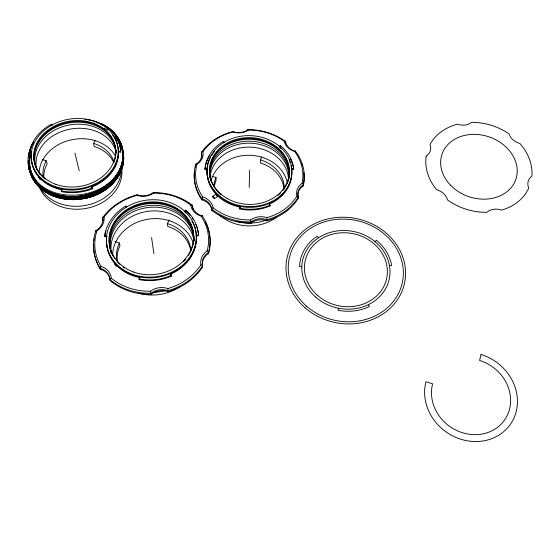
<?xml version="1.0" encoding="UTF-8"?>
<svg xmlns="http://www.w3.org/2000/svg" width="560" height="560" viewBox="0 0 560 560"><rect width="100%" height="100%" fill="white"/><g stroke="black" fill="none" stroke-linecap="round" stroke-linejoin="round"><path stroke-width="0.84" d="M239.771 208.999L240.261 206.409L239.771 208.999A44.499 37.233 2.1 0 0 270.102 205.926L269.136 203.497L270.102 205.926M201.439 152.362A1.477 0.826 13.1 0 1 202.93 151.774A53.683 44.968 2.1 0 1 232.883 131.978A15.274 12.376 1.9 0 0 248.486 130.011A53.683 44.968 2.1 0 1 284.256 141.274A15.302 12.558 6.1 0 0 294.63 151.459A53.683 44.968 2.1 0 1 302.113 183.323A15.778 13.37 7.3 0 0 296.905 196.189A53.683 44.968 2.1 0 1 266.959 217.63L266.938 218.386M249.2 187.453L249.599 170.359M295.47 151.123A1.449 0.427 -55.6 0 1 295.484 151.263A55.048 46.13 2.1 0 1 303.338 184.779L303.219 185.92A14.301 12.131 7.3 0 0 298.228 198.275A54.95 46.081 2 0 1 266.819 220.815A14.714 12.761 2.4 0 0 251.132 223.055L250.628 220.017A16.233 14.063 2.4 0 1 266.959 217.63M295.456 151.291A13.895 11.41 6.1 0 1 285.495 141.512A55.048 46.13 2.1 0 0 247.926 129.682L247.94 129.549M232.883 131.978L232.946 131.572A55.048 46.13 2.1 0 0 201.474 152.362A14.301 11.767 -2.2 0 1 195.734 164.367A55.048 46.13 2.1 0 0 201.796 198.73L201.859 199.864A14.721 12.537 -3.1 0 1 211.799 210.35A54.95 46.081 2 0 0 251.132 223.055M261.765 156.835L260.491 159.943L260.365 162.974A35.056 29.645 1.8 0 1 283.99 189.301M266.903 219.177L266.889 219.541M266.819 220.815L266.875 219.709A55.048 46.13 2.1 0 0 298.347 197.148A14.329 12.145 7.3 0 1 303.338 184.779A1.477 0.714 36.2 0 0 302.113 183.351M102.599 217.658A1.575 0.756 14.6 0 1 104.034 217.119A57.043 48.895 -8 0 1 136.969 195.356A16.191 13.426 -6.1 0 0 153.594 193.109A57.043 48.895 -8 0 1 190.771 205.128A16.149 13.699 -2 0 0 201.145 216.153A57.043 48.895 -8 0 1 207.193 250.838A16.667 14.637 -2.8 0 0 200.907 264.922A57.043 48.895 -8 0 1 167.888 288.568L167.979 291.732A15.673 13.895 -10.9 0 0 151.214 294.301A58.373 50.092 -8.1 0 1 110.271 280.686A15.778 13.559 -14.7 0 0 100.366 269.304A58.373 50.092 -8.1 0 1 93.723 244.594M280.315 146.321L280.371 145.523L279.398 146.335M291.487 169.295L291.557 168.511L293.678 168.378L293.608 169.162L291.487 169.295A42.35 35.427 2.1 0 1 269.094 204.253M136.969 195.363L137.081 194.691M298.228 198.275L298.347 197.148A1.491 0.756 9 0 0 296.905 196.224M338.464 308.224L338.065 310.268A46.557 41.09 11.9 0 0 369.446 306.537L368.298 304.682M29.96 151.27C19.187 215.838 136.206 205.345 121.471 144.942A47.838 38.465 -9.3 0 0 101.997 123.97L95.263 121.359L87.738 119.644M38.535 177.037L40.236 179.48L38.584 177.009M139.146 279.622L139.65 276.913L139.146 279.622A47.292 40.495 -7.9 0 0 171.507 276.038L170.45 273.518L171.507 276.038M30.233 150.346L30.527 149.429M92.82 188.671L91.784 186.221L92.82 188.671A45.906 36.869 -9.2 0 1 61.425 191.688L61.208 190.911L61.894 189.077L62.111 189.861A43.68 35.084 -9.2 0 1 31.85 161.903M31.395 147.161L31.591 146.713M190.757 250.404A37.198 32.151 -8.6 0 0 167.776 226.471L167.447 223.608L169.085 219.975M113.722 162.652A36.141 29.351 -9.7 0 0 94.199 146.517L93.534 143.388L95.151 140.294M116.179 175.56L116.214 175.399A47.817 38.556 -9.5 0 0 121.772 145.922L121.597 145.327M116.473 177.121L116.522 177.058A47.719 38.528 -9.3 0 0 118.895 140.399M116.571 177.975L116.655 177.744A47.656 38.5 -9.3 0 0 120.701 144.382M116.312 176.253L116.13 176.617M116.557 177.877L116.375 178.241M116.522 179.018L116.795 178.521A47.6 38.472 -9.3 0 0 121.184 145.985M116.116 175.539L115.934 175.903M116.459 178.017L116.277 178.381M116.62 178.885L116.452 178.997M115.983 175.833L116.165 175.469A47.831 38.591 -9.2 0 0 102.025 123.949M116.081 176.687L116.361 176.183A47.775 38.563 -9.2 0 0 121.884 146.636L121.709 146.055A47.789 38.521 -8.9 0 0 106.463 127.162M116.214 177.373L116.13 177.597A47.691 38.395 -9.7 0 1 87.444 196.168L86.905 196.364M115.871 175.875L115.815 175.945A47.817 38.549 -9.5 0 1 87.08 194.628L86.534 194.824M374.997 241.633L376.446 240.268A46.557 41.09 11.9 0 1 391.643 265.454L389.445 265.629M184.219 211.512L185.843 210.175A47.355 40.53 -7.9 0 1 198.562 234.997L198.611 235.732L196.357 235.893L196.308 235.158L198.562 234.997M107.695 129.661L109.326 128.45A45.962 36.897 -9.2 0 1 120.575 151.256L120.715 152.061L118.531 152.187L118.391 151.382L120.575 151.256M212.842 196.308L216.258 193.956M214.529 198.681L217.945 196.336M87.437 196.945L86.905 197.176A47.628 38.318 -9.8 0 1 50.379 194.124L49.77 193.865M87.066 195.412L86.513 195.552M87.437 197.757L77.203 199.374L66.773 199.059M86.695 194.691L86.345 194.873A47.803 38.402 -9.7 0 1 29.071 168.791L28.91 168.168M87.276 197.897L87.808 197.659A47.586 38.437 -9.6 0 0 122.318 149.128M86.534 195.643L87.255 195.363A47.761 38.528 -9.5 0 0 121.912 146.727L121.849 146.489M50.183 193.382A47.684 38.304 -9.7 0 0 67.809 197.946A47.684 38.346 -9.7 0 0 86.709 196.385L86.793 196.301M86.422 194.761L86.324 194.782A47.81 38.458 -9.7 0 1 67.354 196.357A47.81 38.409 -9.7 0 1 49.672 191.772L49.042 191.457M301.819 266.735L299.558 266.623A46.557 41.09 11.9 0 1 317.184 236.222L318.556 237.783M107.016 236.733L104.734 236.614L104.566 235.879L106.848 235.998M31.402 152.236L29.932 152.152L29.68 151.34L31.885 151.466M204.981 168.623L207.144 168.742L207.179 169.526L205.016 169.407L204.981 168.623A44.555 37.261 2.1 0 1 223.496 141.358L224.329 142.303M84.966 119.294L87.185 119.567M65.065 198.821L63.385 198.527M62.272 198.303L60.62 197.925M59.528 197.645L58.457 197.344M211.911 176.239L215.999 177.464L216.09 180.46A35.056 29.645 1.8 0 0 214.291 186.592M42.175 159.551L46.235 160.783L47.131 163.884A36.141 29.351 -9.7 0 0 43.862 177.737M114.905 241.591L119.371 242.97L119.945 245.784A37.198 32.151 -8.6 0 0 117.173 260.925M56.861 196.847L57.393 197.015M55.3 196.301L55.818 196.483M53.767 195.699L54.278 195.909M52.269 195.055L52.766 195.279M49.707 191.849L49.07 191.541A47.803 38.318 -9.3 0 1 33.922 141.827M49.833 192.493L49.511 192.346M49.434 192.304L49.938 192.626M50.169 193.396L49.511 193.004A47.684 38.346 -9.7 0 1 29.582 170.373L29.435 169.827M50.379 194.075L49.742 193.774M50.631 194.936L49.973 194.544M51.289 194.6L51.779 194.831M49.273 192.227L49.385 192.36A47.747 38.283 -9.3 0 1 28.28 160.496M49.532 193.095L50.148 193.305A47.691 38.395 -9.7 0 0 67.788 197.911A47.691 38.402 -9.7 0 0 86.702 196.336M50.001 194.635L50.554 194.901A47.572 38.29 -9.8 0 0 68.194 199.423A47.572 38.339 -9.8 0 0 116.389 179.144M47.999 192.85L48.454 193.116M45.353 191.156L45.78 191.45M248.136 129.472L248.486 130.011M40.264 186.949L40.621 187.292M115.787 265.734L116.473 266.133L114.646 263.69L115.787 265.734L115.353 264.068M104.566 235.879A47.355 40.53 -7.9 0 1 125.874 206.024L126.693 207.046M29.68 151.34A45.962 36.897 -9.2 0 1 51.492 124.201L52.241 125.146M153.3 192.5L153.594 193.109M34.741 180.117L35 180.523M104.041 217.119A16.814 14.007 -11.4 0 1 96.943 230.783A57.043 48.895 -8 0 0 101.052 266.413A17.416 14.952 -14.6 0 1 111.377 278.271A57.043 48.895 -8 0 0 150.402 291.228L150.584 291.732M150.598 291.774L151.214 294.301M121.471 144.942L121.751 145.831M121.849 146.86L122.045 147.532A47.705 38.5 -9.6 0 1 87.437 196.168M120.659 144.284A47.67 38.465 -9 0 1 121.975 147.665L122.178 148.33A47.642 38.465 -9.6 0 1 87.626 196.931M122.178 148.701L122.122 148.463A47.614 38.43 -9 0 0 121.296 146.244M122.003 147.735L122.143 148.169M121.842 146.51L121.73 146.132A47.775 38.563 -9.2 0 0 111.034 130.522M122.36 149.611C129.178 172.466 108.346 193.718 87.059 197.897A47.572 38.29 -9.8 0 1 30.086 171.955L30.002 171.633M29.603 170.436L29.477 169.974M29.855 171.227L29.673 170.548M29.351 169.645L29.162 168.959M51.492 124.201L51.716 125.034M28.399 164.381A47.747 38.29 -9.2 0 0 29.19 169.05L29.33 169.568A47.747 38.332 -9.6 0 0 67.599 197.176M29.694 170.618L29.799 171.003M29.729 170.765L29.834 171.15A47.628 38.276 -9.7 0 0 68.019 198.709A47.635 38.367 -9.8 0 0 116.242 178.367M30.03 171.724L30.107 172.018A47.572 38.199 -9.4 0 0 50.022 194.607M29.246 167.615A47.572 38.199 -9.4 0 0 29.925 171.332L29.967 171.486M100.366 269.304L100.107 268.247A58.485 50.155 -8 0 1 95.809 230.783A15.267 12.719 -11.4 0 0 102.634 217.658A58.485 50.155 -8 0 1 137.228 194.803A14.707 12.201 -6.2 0 0 153.188 192.647A58.485 50.155 -8 0 1 192.234 205.268A14.665 12.446 -2 0 0 202.195 215.845A58.485 50.155 -8 0 1 208.572 252.301L208.621 253.365A15.106 13.279 -2.9 0 0 202.615 266.882A58.373 50.092 -8.1 0 1 167.979 291.732M74.914 153.125L79.219 170.8M96.075 231.889L95.809 230.783A1.575 0.532 38.3 0 1 96.943 230.79M110.271 280.686L110.026 279.65A15.813 13.58 -14.6 0 0 100.107 268.247A1.603 0.658 -51.6 0 1 101.052 266.406M102.634 217.658L102.886 218.785A15.239 12.705 -11.5 0 1 103.054 220.724M109.326 128.45L109.473 129.276M125.874 206.024L126.014 206.787M151.571 237.587L153.902 253.617M185.843 210.175L185.906 210.931M202.615 266.882L202.552 265.832A15.134 13.293 -2.9 0 1 208.572 252.301A1.554 0.602 36.6 0 0 207.193 250.866M201.474 152.362L201.53 153.552A14.273 11.753 -2.3 0 1 201.579 158.032M211.799 210.35L211.757 209.223A14.749 12.551 -3 0 0 201.796 198.73M216.503 194.621L216.545 195.839M223.496 141.358L223.51 142.163M94.367 121.73A47.803 38.43 -8.8 0 1 94.892 121.884M97.468 122.745A47.803 38.43 -8.8 0 1 97.972 122.934A47.789 38.521 -8.9 0 0 97.524 122.773M100.45 123.949A47.803 38.43 -8.8 0 1 100.933 124.166M101.556 124.453A47.789 38.521 -8.9 0 1 103.145 125.244M115.948 176.806A47.747 38.423 -9.7 0 1 49.91 192.556M28.574 157.171A47.747 38.283 -9.3 0 1 28.896 155.274M28.574 157.255A47.747 38.29 -9.2 0 1 30.037 151.088M49.56 193.067A47.684 38.255 -9.3 0 1 28.574 164.143M49.791 193.837A47.628 38.227 -9.4 0 1 29.12 167.762M28.854 165.41A47.628 38.227 -9.4 0 1 28.805 164.465M121.793 147.959A47.551 38.402 -9 0 1 122.031 148.624M28.959 153.139A47.803 38.346 -9 0 1 33.411 142.688M115.801 176.022A47.81 38.458 -9.7 0 1 87.073 194.628M29.211 153.944A47.74 38.311 -9 0 1 29.33 153.475M106.526 127.197A47.775 38.563 -9.2 0 1 106.953 127.477M29.449 169.848A47.684 38.262 -9.2 0 1 28.581 164.234M29.953 171.423A47.565 38.206 -9.2 0 1 29.26 167.706M112.343 180.677A46.557 37.366 -9.5 0 1 107.38 185.304M36.316 181.244A46.557 37.366 -9.5 0 1 31.073 152.95M104.237 128.107A46.557 37.366 -9.5 0 1 107.562 130.193M115.045 137.039A46.557 37.366 -9.5 0 1 121.562 150.101M36.743 169.82A40.712 32.809 -9.4 0 1 68.628 129.423A40.712 32.809 -9.4 0 1 116.235 152.453M36.484 169.001A40.971 32.935 -9.2 0 1 68.138 125.209A40.971 32.935 -9.2 0 1 116.221 152.523M118.489 151.214A43.68 35.084 -9.2 0 1 91.294 187.264M31.605 159.285A43.68 35.084 -9.2 0 1 31.626 156.219M121.373 168.672A42.602 34.538 -9.6 0 1 87.92 204.932A42.602 34.538 -9.6 0 1 40.145 187.656M37.597 170.779A41.09 32.998 -9.2 0 1 67.263 123.305A41.09 32.998 -9.2 0 1 115.976 153.965M40.25 174.741A41.09 32.998 -9.2 0 1 39.305 173.488M39.13 173.327A40.075 32.487 -9.6 0 1 71.379 139.825A40.075 32.487 -9.6 0 1 115.787 156.716M121.688 168.553A42.399 34.433 -9.7 0 1 87.822 208.061A42.399 34.433 -9.7 0 1 39.2 186.501M43.253 177.485A36.316 29.442 -9.6 0 1 46.235 160.783M93.534 143.388A36.316 29.442 -9.6 0 1 113.911 161.532M111.671 131.355A45.906 36.869 -9.2 0 1 120.715 152.061M29.932 152.152A45.906 36.869 -9.2 0 1 31.682 146.307M92.645 187.894A45.962 36.897 -9.2 0 1 61.208 190.911M112.427 134.729A43.736 35.105 -9.2 0 1 83.615 188.734A43.736 35.105 -9.2 0 1 31.661 152.719M45.192 179.116A41.139 33.026 -9.2 0 1 42.231 136.423A41.139 33.026 -9.2 0 1 93.947 124.152A41.139 33.026 -9.2 0 1 113.764 162.848M196.266 234.822A45.003 38.535 -7.9 0 1 170.534 274.218M140.028 277.662A45.003 38.535 -7.9 0 1 106.771 244.132M165.123 290.64A43.855 37.849 -8.5 0 1 153.713 292.39M113.169 256.305A42.329 36.246 -7.9 0 1 143.759 204.386A42.329 36.246 -7.9 0 1 193.739 240.282M193.515 242.529A42.329 36.246 -7.9 0 1 193.277 244.027M112.574 255.423A41.251 35.602 -8.5 0 1 148.862 219.065A41.251 35.602 -8.5 0 1 193.578 244.041M179.97 286.629A43.638 37.723 -8.6 0 1 138.6 293.125M117.033 261.219A37.387 32.263 -8.5 0 1 119.371 242.97M167.447 223.608A37.387 32.263 -8.5 0 1 190.939 250.649M104.734 236.614A47.292 40.495 -7.9 0 1 106.015 230.993M186.515 211.477A47.292 40.495 -7.9 0 1 190.428 215.593M192.353 218.155A47.292 40.495 -7.9 0 1 193.235 219.485M195.811 224.371A47.292 40.495 -7.9 0 1 198.611 235.732M171.423 275.345A47.355 40.53 -7.9 0 1 139.02 278.922M191.919 220.864A45.059 38.57 -7.9 0 1 159.516 276.913A45.059 38.57 -7.9 0 1 106.68 237.363M184.905 212.128A45.059 38.57 -7.9 0 1 185.934 213.115M114.849 258.587A42.385 36.281 -7.9 0 1 151.13 202.72A42.385 36.281 -7.9 0 1 188.44 255.374M185.745 259.126A42.385 36.281 -7.9 0 1 183.729 261.408M124.474 268.051A42.385 36.281 -7.9 0 1 123.228 267.169M119.826 264.348A42.385 36.281 -7.9 0 1 117.397 261.849M193.004 209.195A14.637 12.432 -2 0 1 192.311 206.395L192.234 205.268A1.526 0.728 -29.1 0 0 190.778 205.156M205.317 222.068A58.373 50.092 -8.1 0 1 208.621 253.365M94.094 240.31A58.373 50.092 -8.1 0 1 94.36 238.609M194.047 240.856A42.07 36.092 -8.1 0 0 146.699 207.683A42.07 36.092 -8.1 0 0 111.265 253.176A41.797 35.931 -8.2 0 1 147.238 211.428A41.797 35.931 -8.2 0 1 193.97 240.8M110.866 251.377A42.203 36.169 -8 0 1 147.28 205.674A42.203 36.169 -8 0 1 193.928 240.527M202.181 215.705A1.526 0.504 -53.5 0 1 202.223 215.817M201.152 216.195A1.526 0.504 -53.5 0 1 202.027 215.621M200.914 264.957A1.575 0.679 11 0 1 202.58 265.839A58.485 50.155 -8 0 1 167.846 290.717A15.708 13.916 -10.8 0 0 151.046 293.279A58.485 50.155 -8 0 1 110.026 279.65A1.624 0.728 -26.4 0 1 111.377 278.278M150.402 291.228A17.297 15.323 -10.8 0 1 167.888 288.568M240.499 207.214A42.35 35.427 2.1 0 1 207.228 168.987M276.612 217.119A41.118 34.776 1.8 0 1 219.24 214.872M213.941 185.731A35.224 29.736 1.9 0 1 215.999 177.464M260.491 159.943A35.224 29.736 1.9 0 1 284.27 187.054M265.426 220.346A41.314 34.881 1.9 0 1 236.859 221.389M205.016 169.407A44.499 37.233 2.1 0 1 209.825 155.253M290.374 158.725A44.499 37.233 2.1 0 1 293.608 169.162M211.085 181.216A39.837 33.327 2.1 0 1 249.452 139.251A39.837 33.327 2.1 0 1 287.721 182.112M270.151 205.17A44.555 37.261 2.1 0 1 239.778 208.25M280.371 145.523A44.555 37.261 2.1 0 1 293.678 168.378M291.032 165.606A42.399 35.455 2.1 0 1 245.063 207.116A42.399 35.455 2.1 0 1 210.315 157.745M211.582 155.47A42.399 35.455 2.1 0 1 214.662 151.193M279.587 147.315A42.399 35.455 2.1 0 1 281.113 148.694M289.142 159.957A42.399 35.455 2.1 0 1 290.087 162.344M220.899 194.789A39.886 33.348 2.1 0 1 219.569 149.366A39.886 33.348 2.1 0 1 273.616 145.544A39.886 33.348 2.1 0 1 282.814 190.414M280.56 192.997A39.886 33.348 2.1 0 1 278.082 195.321M303.828 172.739A54.95 46.081 2 0 1 303.219 185.92M201.859 199.864A54.95 46.081 2 0 1 194.544 171.696M195.398 167.069A54.95 46.081 2 0 1 195.804 165.543M301.574 163.639A54.95 46.081 2 0 1 302.344 165.872M285.593 143.57A13.874 11.396 6.1 0 1 285.404 142.702L285.495 141.512A1.442 0.7 -32.8 0 0 284.263 141.295M209.776 177.45A39.599 33.201 2 0 1 248.815 143.164A39.599 33.201 2 0 1 288.911 177.429M195.72 164.36A1.491 0.651 38.6 0 1 196.966 164.276A15.75 12.957 -2.2 0 0 202.93 151.774M209.846 177.233A39.718 33.264 2.1 0 1 250.39 141.197A39.718 33.264 2.1 0 1 288.645 179.781M247.926 129.682A13.874 11.242 1.9 0 1 232.946 131.572M294.63 151.508A1.449 0.427 -55.6 0 1 295.274 151.025M266.875 219.709A14.742 12.775 2.4 0 0 251.16 221.956A55.048 46.13 2.1 0 1 211.757 209.223A1.519 0.707 -29.8 0 1 213.122 207.865A53.683 44.968 2.1 0 0 250.607 219.961M201.768 198.758A1.505 0.567 -54.9 0 1 202.748 196.938A53.683 44.968 2.1 0 1 196.966 164.269M202.748 196.945A16.247 13.818 -3 0 1 213.129 207.858M210.126 176.162A39.361 33.075 2 0 1 250.775 147.161A39.361 33.075 2 0 1 288.568 179.536M211.085 180.768A38.864 32.816 1.9 0 1 250.11 155.288A38.864 32.816 1.9 0 1 287.427 183.225M39.123 176.694L40.831 179.102L39.137 176.659M115.248 263.298L117.047 265.741L115.262 263.263M481.026 354.466L479.591 360.444A40.88 36.666 34.5 0 1 509.628 408.8A40.88 36.666 34.5 0 1 461.916 432.551A40.88 36.666 34.5 0 1 432.607 383.824L425.971 381.759A47.957 43.015 34.5 0 0 460.215 439.026A47.957 43.015 34.5 0 0 516.278 411.236A47.957 43.015 34.5 0 0 481.026 354.466M55.139 186.529A43.792 35.133 -9.2 0 0 118.181 149.324A43.792 35.133 -9.2 0 0 50.673 125.755A43.792 35.133 -9.2 0 0 55.139 186.529M56 184.387A41.195 33.047 -9.2 0 0 115.647 149.807A41.195 33.047 -9.2 0 0 52.43 127.162A41.195 33.047 -9.2 0 0 56 184.387M132.72 274.351A45.115 38.605 -7.9 0 0 196.133 233.058A45.115 38.605 -7.9 0 0 125.174 207.914A45.115 38.605 -7.9 0 0 132.72 274.351M133.504 271.999A42.441 36.309 -7.9 0 0 193.536 233.604A42.441 36.309 -7.9 0 0 127.064 209.426A42.441 36.309 -7.9 0 0 133.504 271.999M212.912 197.071A1.463 0.462 55 0 0 214.501 198.702A1.463 0.462 55 0 0 213.64 196.714A1.463 0.462 55 0 0 212.912 197.071M216.328 194.726A1.456 0.469 55.1 0 0 217.917 196.35A1.456 0.469 55.1 0 0 217.056 194.362A1.456 0.469 55.1 0 0 216.328 194.726M315.588 297.01A44.303 39.102 11.9 0 0 388.794 280.882A44.303 39.102 11.9 0 0 333.312 231.616A44.303 39.102 11.9 0 0 315.588 297.01M426.16 156.163A13.902 11.298 14.4 0 0 430.052 144.459A54.103 43.792 18.8 0 1 457.422 124.201A13.587 10.731 16.2 0 0 471.513 122.367A54.103 43.792 18.8 0 1 509.068 133.938A13.741 10.78 19.9 0 0 519.904 143.486A54.103 43.792 18.8 0 1 531.888 176.141A14.238 11.403 22.9 0 0 528.738 188.188A54.103 43.792 18.8 0 1 501.613 210.133A14.553 12.047 22.3 0 0 486.871 212.303A54.103 43.792 18.8 0 1 447.482 199.878A14.371 11.998 17.2 0 0 436.548 189.651A54.103 43.792 18.8 0 1 426.16 156.163M450.52 185.192A38.99 31.549 18.8 0 0 515.361 180.635A38.99 31.549 18.8 0 0 470.925 134.47A38.99 31.549 18.8 0 0 450.52 185.192M305.025 307.727A60.088 53.039 11.9 0 0 404.068 285.138A60.088 53.039 11.9 0 0 328.265 218.827A60.088 53.039 11.9 0 0 305.025 307.727M306.523 306.173A57.834 51.044 11.9 0 0 401.884 284.529A57.834 51.044 11.9 0 0 329 220.633A57.834 51.044 11.9 0 0 306.523 306.173M225.722 200.277A42.455 35.483 2.1 0 0 291.774 174.027A42.455 35.483 2.1 0 0 230.804 139.013A42.455 35.483 2.1 0 0 225.722 200.277M227.101 198.436A39.935 33.376 2.1 0 0 289.275 173.81A39.935 33.376 2.1 0 0 231.973 140.812A39.935 33.376 2.1 0 0 227.101 198.436M317.359 295.26A41.678 36.778 11.9 0 0 386.246 280.175A41.678 36.778 11.9 0 0 334.124 233.779A41.678 36.778 11.9 0 0 317.359 295.26"/></g></svg>
